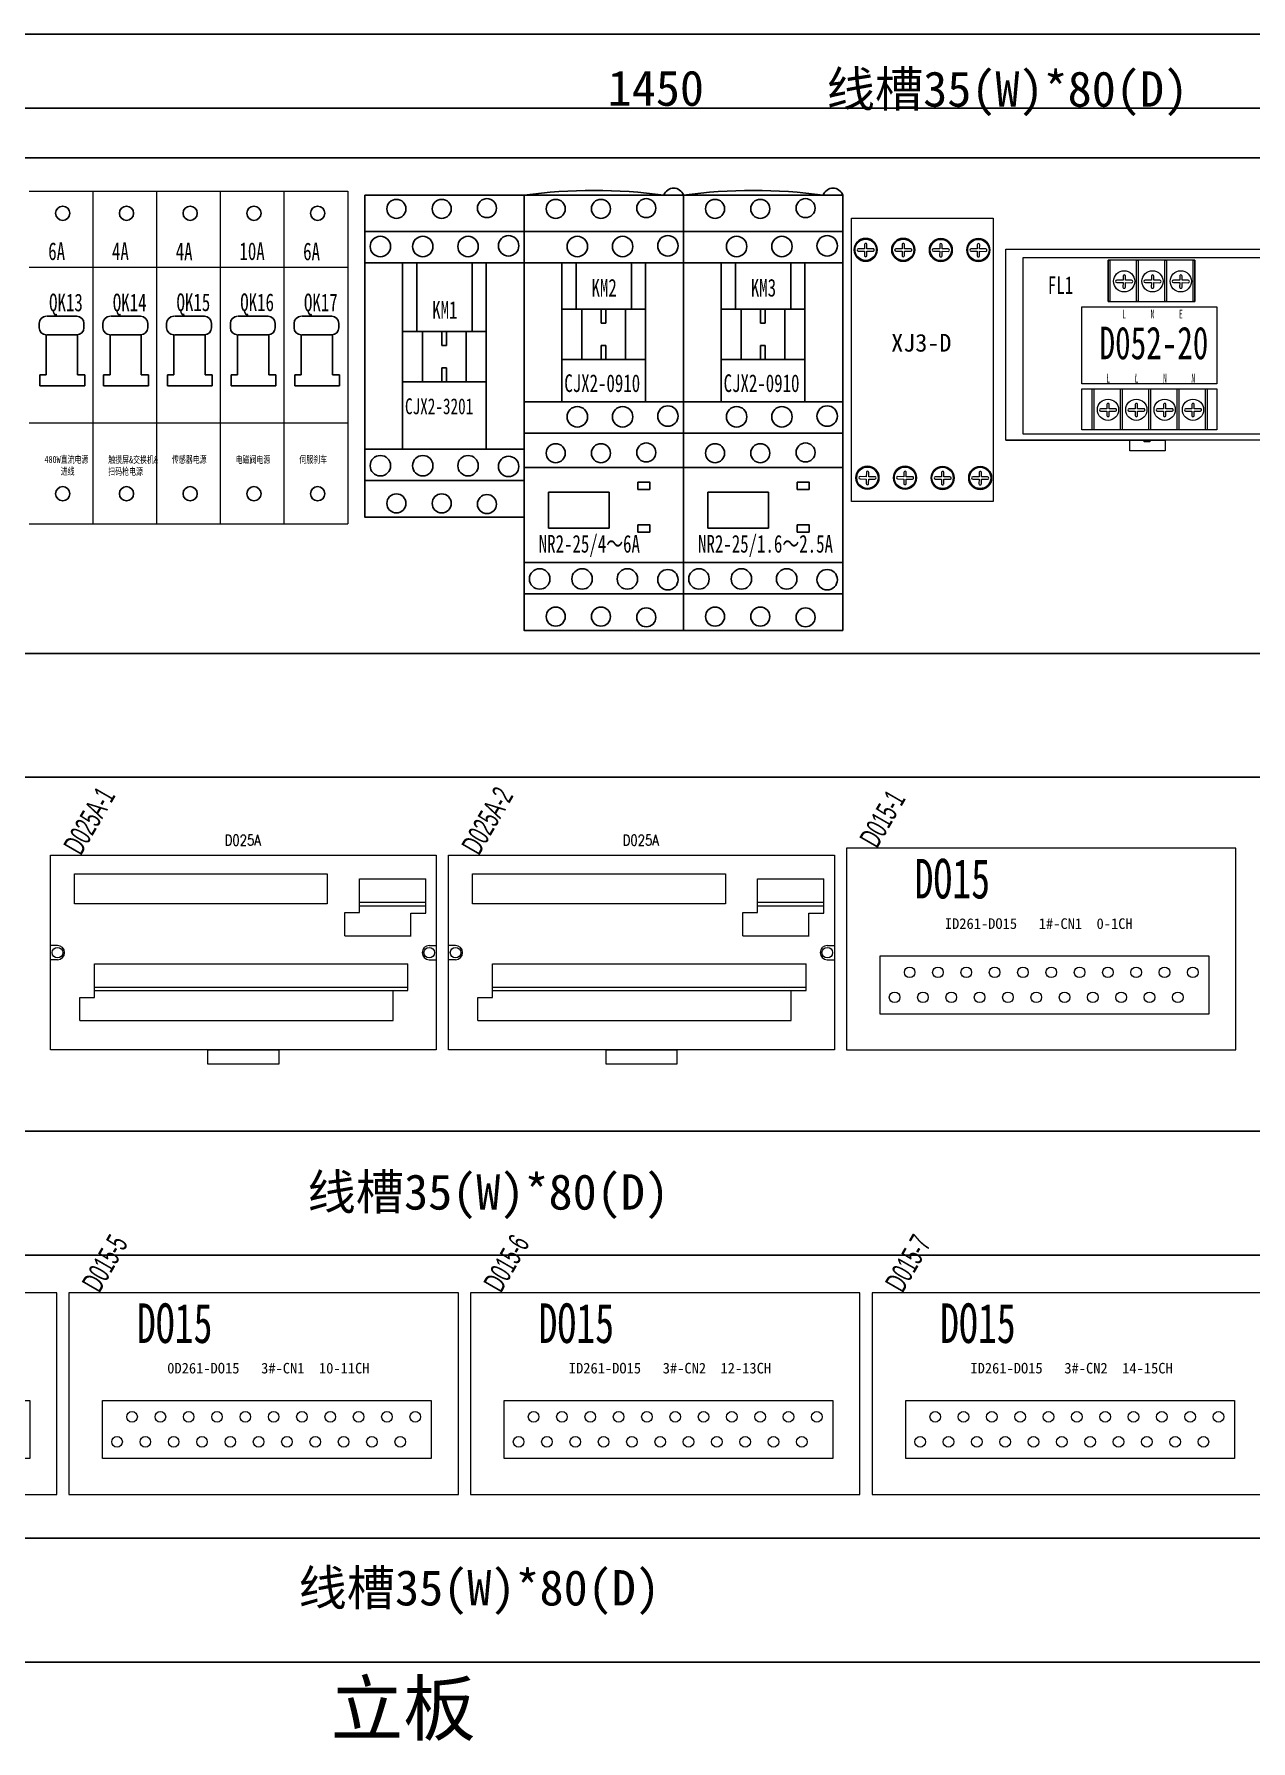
# Model space of a CAD drawing. Header units: millimetres. Extents: x -300 to 5587, y 233 to 3316.
# Drawn here: x 4599.2 to 4942.9, y 1273.7 to 1756 of the extents above; entities that cross this region are included whole.
import ezdxf
from ezdxf.enums import TextEntityAlignment as Align

# ---------------------------------------------------------------- set-up
doc = ezdxf.new("R2010")
doc.units = ezdxf.units.MM
doc.layers.add('TEXT', color=2, linetype='Continuous')
doc.layers.add('细实线层', color=7, linetype='Continuous')
doc.styles.add('ST', font='', dxfattribs={"width": 0.8, "height": 300})
doc.styles.get("Standard").update_dxf_attribs({"font": ''})
doc.styles.add('WD', font='romans.shx', dxfattribs={"width": 0.8, "bigfont": 'gbcbig.shx'})
doc.styles.add('宋', font='', dxfattribs={"width": 0.7})
doc.styles.add('样式 8', font='arial.ttf', dxfattribs={"width": 0.6, "height": 2.5})
doc.styles.get('ST').set_extended_font_data('SimSun')
doc.styles.get('Standard').set_extended_font_data('SimSun')
doc.styles.get('宋').set_extended_font_data('SimSun')
doc.dimstyles.new('ISO-25', dxfattribs={"dimtxt": 2.5, "dimasz": 2.5, "dimexe": 1.25, "dimexo": 0.625, "dimtad": 1, "dimtxsty": 'Standard', "dimcen": 2.5, "dimadec": 0, "dimazin": 0, "dimtfac": 1, "dimtmove": 0, "dimatfit": 3, "dimfxl": 1, "dimarcsym": 0})

# ---------------------------------------------------------------- blocks, each defined once
blk = doc.blocks.new('D015')
at = {"lineweight": 0}
for p, q in [((4907.11, 1796), (4797.11, 1796)), ((4907.11, 1739), (4907.11, 1796)), ((4797.11, 1739), (4907.11, 1739))]:
    blk.add_line(p, q, dxfattribs=at)
for centre in [(4814.94, 1760.94), (4822.94, 1760.94), (4830.94, 1760.94), (4838.94, 1760.94), (4846.94, 1760.94), (4854.94, 1760.94), (4862.94, 1760.94), (4870.94, 1760.94), (4878.94, 1760.94), (4886.94, 1760.94), (4894.94, 1760.94), (4810.7, 1753.88), (4818.7, 1753.88), (4826.7, 1753.88), (4834.7, 1753.88), (4842.7, 1753.88), (4850.7, 1753.88), (4858.7, 1753.88), (4866.7, 1753.88), (4874.7, 1753.88), (4882.7, 1753.88), (4890.7, 1753.88)]:
    blk.add_circle(centre, 1.5, dxfattribs=at)
at = {"layer": '细实线层', "lineweight": 0}
for p, q in [((4797.11, 1796), (4797.11, 1739)), ((4806.62, 1749.13), (4806.62, 1765.59)), ((4806.62, 1765.59), (4899.47, 1765.59)), ((4899.47, 1765.59), (4899.47, 1749.13)), ((4899.47, 1749.13), (4806.62, 1749.13))]:
    blk.add_line(p, q, dxfattribs=at)
at = {"lineweight": 0, "insert": (4816.32, 1793.01), "char_height": 11.2, "width": 74.3703, "attachment_point": 1, "style": '宋'}
blk.add_mtext('DO15', dxfattribs=at)
blk = doc.blocks.new('DQ40A')
at = {"lineweight": 0}
for p, q in [((87.32, 38.83), (87.32, 48.33)), ((87.32, 48.33), (106, 48.33)), ((106, 38.64), (106, 48.33)), ((83.15, 32.27), (83.15, 38.83)), ((83.15, 38.83), (87.32, 38.83)), ((87.32, 41.76), (106, 41.76)), ((87.32, 40.76), (106, 40.76)), ((101.83, 32.08), (101.83, 38.64)), ((101.83, 38.64), (106, 38.64)), ((2, 29.5), (0, 29.5)), ((83.15, 32.27), (101.83, 32.27)), ((107, 29.5), (109, 29.5)), ((2, 25.5), (0, 25.5)), ((12.43, 14.85), (12.43, 24.35)), ((12.43, 24.35), (101, 24.35)), ((101, 16.78), (101, 24.35)), ((107, 25.5), (109, 25.5)), ((8.26, 8.29), (8.26, 14.85)), ((8.26, 14.85), (12.43, 14.85)), ((12.43, 17.78), (101, 17.78)), ((12.43, 16.78), (101, 16.78)), ((96.83, 8.29), (96.83, 16.78)), ((8.26, 8.29), (96.83, 8.29))]:
    blk.add_line(p, q, dxfattribs=at)
for points in [[(0, 55), (109, 55), (109, 0), (0, 0)], [(6.81, 49.79), (78.21, 49.79), (78.21, 41.29), (6.81, 41.29)], [(44.5, 0), (64.5, 0), (64.5, -4), (44.5, -4)]]:
    blk.add_lwpolyline(points, close=True, dxfattribs=at)
for centre in [(2, 27.5), (107, 27.5)]:
    blk.add_circle(centre, 1.5, dxfattribs=at)
for centre, start, end in [((2, 27.5), 270, 90), ((107, 27.5), 90, 270)]:
    blk.add_arc(centre, 2, start, end, dxfattribs=at)
at = {"lineweight": 0, "style": 'WD', "width": 0.8}
blk.add_attdef('型号', text='', height=3, dxfattribs=at).set_placement((54.32, 59.28), align=Align.MIDDLE)
blk = doc.blocks.new('*D91')
at = {"color": 0, "lineweight": -2, "transparency": 16777216}
for p, q in [((4136.79, 1755.39), (4136.79, 1733.81)), ((5586.79, 1755.39), (5586.79, 1733.81)), ((4139.29, 1735.06), (5584.29, 1735.06))]:
    blk.add_line(p, q, dxfattribs=at)
at = {"color": 0, "transparency": 16777216}
for points in [[(4139.29, 1735.47), (4139.29, 1734.64), (4136.79, 1735.06)], [(5584.29, 1734.64), (5584.29, 1735.47), (5586.79, 1735.06)]]:
    blk.add_solid(points, dxfattribs=at)
at = {"layer": 'Defpoints', "color": 0, "transparency": 16777216}
for p in [(4136.79, 1756.02), (5586.79, 1756.02), (5586.79, 1735.06)]:
    blk.add_point(p, dxfattribs=at)
at = {"color": 0, "transparency": 16777216, "insert": (4774.8, 1740.68), "char_height": 2.5, "attachment_point": 5}
blk.add_mtext('{\\H4x;1450}', dxfattribs=at)

msp = doc.modelspace()

# ---------------------------------------------------------------- linework, layer by layer
for p, q in [((4171.786, 1721.019), (5272.403, 1721.019)), ((4692.583, 1700.224), (4737.583, 1700.224)), ((4737.583, 1700.224), (4782.583, 1700.224)), ((4782.583, 1700.224), (4827.583, 1700.224)), ((4692.583, 1691.353), (4737.583, 1691.353)), ((4703.255, 1691.353), (4703.255, 1638.722)), ((4707.269, 1672.003), (4707.269, 1691.353)), ((4722.898, 1672.003), (4722.898, 1691.353)), ((4726.912, 1691.353), (4726.912, 1638.722)), ((4737.583, 1691.353), (4782.583, 1691.353)), ((4748.255, 1691.353), (4748.255, 1652.107)), ((4752.269, 1678.279), (4752.269, 1691.353)), ((4767.898, 1678.279), (4767.898, 1691.353)), ((4771.912, 1691.353), (4771.912, 1652.107)), ((4782.583, 1691.353), (4827.583, 1691.353)), ((4793.255, 1691.353), (4793.255, 1652.107)), ((4797.269, 1678.279), (4797.269, 1691.353)), ((4812.898, 1678.279), (4812.898, 1691.353)), ((4816.912, 1691.353), (4816.912, 1652.107)), ((4748.255, 1678.279), (4771.912, 1678.279)), ((4753.901, 1678.279), (4753.901, 1664.043)), ((4759.394, 1674.328), (4759.394, 1678.279)), ((4760.674, 1674.328), (4759.394, 1674.328)), ((4760.674, 1678.279), (4760.674, 1674.328)), ((4766.266, 1678.279), (4766.266, 1664.043)), ((4793.255, 1678.279), (4816.912, 1678.279)), ((4798.901, 1678.279), (4798.901, 1664.043)), ((4804.394, 1674.328), (4804.394, 1678.279)), ((4805.674, 1674.328), (4804.394, 1674.328)), ((4805.674, 1678.279), (4805.674, 1674.328)), ((4811.266, 1678.279), (4811.266, 1664.043)), ((4703.255, 1672.003), (4726.912, 1672.003)), ((4708.901, 1672.003), (4708.901, 1657.767)), ((4714.394, 1668.052), (4714.394, 1672.003)), ((4715.674, 1672.003), (4715.674, 1668.052)), ((4721.266, 1672.003), (4721.266, 1657.767)), ((4715.674, 1668.052), (4714.394, 1668.052)), ((4748.255, 1664.043), (4771.912, 1664.043)), ((4760.674, 1667.994), (4759.394, 1667.994)), ((4759.394, 1667.994), (4759.394, 1664.043)), ((4760.674, 1664.043), (4760.674, 1667.994)), ((4793.255, 1664.043), (4816.912, 1664.043)), ((4805.674, 1667.994), (4804.394, 1667.994)), ((4804.394, 1667.994), (4804.394, 1664.043)), ((4805.674, 1664.043), (4805.674, 1667.994)), ((4600.823, 1659.703), (4600.823, 1656.638)), ((4618.823, 1659.703), (4618.823, 1656.638)), ((4636.823, 1659.703), (4636.823, 1656.638)), ((4654.823, 1659.703), (4654.823, 1656.638)), ((4672.823, 1659.703), (4672.823, 1656.638)), ((4715.674, 1661.718), (4714.394, 1661.718)), ((4714.394, 1661.718), (4714.394, 1657.767)), ((4715.674, 1657.767), (4715.674, 1661.718)), ((4600.823, 1656.638), (4613.48, 1656.638)), ((4618.823, 1656.638), (4631.48, 1656.638)), ((4636.823, 1656.638), (4649.48, 1656.638)), ((4654.823, 1656.638), (4667.48, 1656.638)), ((4672.823, 1656.638), (4685.48, 1656.638)), ((4703.255, 1657.767), (4726.912, 1657.767)), ((4737.583, 1652.107), (4782.583, 1652.107)), ((4782.583, 1652.107), (4827.583, 1652.107)), ((4737.583, 1643.235), (4782.583, 1643.235)), ((4782.583, 1643.235), (4827.583, 1643.235)), ((4692.583, 1638.722), (4737.583, 1638.722)), ((4692.583, 1629.85), (4737.583, 1629.85)), ((4737.583, 1606.722), (4782.583, 1606.722)), ((4782.583, 1606.722), (4827.583, 1606.722)), ((4737.583, 1597.85), (4782.583, 1597.85)), ((4782.583, 1597.85), (4827.583, 1597.85)), ((4171.786, 1581.019), (5272.403, 1581.019)), ((5272.403, 1546.019), (4171.786, 1546.019)), ((4171.786, 1446.019), (5272.403, 1446.019)), ((5272.403, 1411.019), (4171.786, 1411.019)), ((5272.403, 1331.019), (4171.786, 1331.019))]:
    msp.add_line(p, q)
at = {"color": 0}
for p, q in [((4600.628, 1673.059), (4600.628, 1674.286)), ((4602.823, 1676.286), (4611.274, 1676.286)), ((4613.274, 1674.286), (4613.274, 1673.059)), ((4618.628, 1673.059), (4618.628, 1674.286)), ((4620.823, 1676.286), (4629.274, 1676.286)), ((4631.274, 1674.286), (4631.274, 1673.059)), ((4636.628, 1673.059), (4636.628, 1674.286)), ((4638.823, 1676.286), (4647.274, 1676.286)), ((4649.274, 1674.286), (4649.274, 1673.059)), ((4654.628, 1673.059), (4654.628, 1674.286)), ((4656.823, 1676.286), (4665.274, 1676.286)), ((4667.274, 1674.286), (4667.274, 1673.059)), ((4672.628, 1673.059), (4672.628, 1674.286)), ((4674.823, 1676.286), (4683.274, 1676.286)), ((4685.274, 1674.286), (4685.274, 1673.059)), ((4602.628, 1671.059), (4602.628, 1659.703)), ((4611.274, 1671.059), (4602.823, 1671.059)), ((4611.47, 1671.059), (4611.47, 1659.703)), ((4620.628, 1671.059), (4620.628, 1659.703)), ((4629.274, 1671.059), (4620.823, 1671.059)), ((4629.47, 1671.059), (4629.47, 1659.703)), ((4638.628, 1671.059), (4638.628, 1659.703)), ((4647.274, 1671.059), (4638.823, 1671.059)), ((4647.47, 1671.059), (4647.47, 1659.703)), ((4656.628, 1671.059), (4656.628, 1659.703)), ((4665.274, 1671.059), (4656.823, 1671.059)), ((4665.47, 1671.059), (4665.47, 1659.703)), ((4674.628, 1671.059), (4674.628, 1659.703)), ((4683.274, 1671.059), (4674.823, 1671.059)), ((4683.47, 1671.059), (4683.47, 1659.703)), ((4602.628, 1659.703), (4600.823, 1659.703)), ((4611.47, 1659.703), (4613.48, 1659.703)), ((4620.628, 1659.703), (4618.823, 1659.703)), ((4629.47, 1659.703), (4631.48, 1659.703)), ((4638.628, 1659.703), (4636.823, 1659.703)), ((4647.47, 1659.703), (4649.48, 1659.703)), ((4656.628, 1659.703), (4654.823, 1659.703)), ((4665.47, 1659.703), (4667.48, 1659.703)), ((4674.628, 1659.703), (4672.823, 1659.703)), ((4683.47, 1659.703), (4685.48, 1659.703))]:
    msp.add_line(p, q, dxfattribs=at)
at = {"lineweight": 0}
for p, q in [((4873.666, 1641.291), (4913.666, 1641.291)), ((4918.666, 1641.291), (4908.666, 1641.291)), ((4913.666, 1641.291), (4918.666, 1641.291))]:
    msp.add_line(p, q, dxfattribs=at)
msp.add_lwpolyline([(5272.403, 1296.019), (4136.786, 1296.019), (4136.786, 1756.019), (5586.786, 1756.019), (5586.786, 1296.019)])
for points in [[(4692.583, 1710.537), (4737.583, 1710.537), (4737.583, 1619.537), (4692.583, 1619.537)], [(4737.583, 1710.537), (4782.583, 1710.537), (4782.583, 1633.537), (4737.583, 1633.537)], [(4782.583, 1710.537), (4827.583, 1710.537), (4827.583, 1633.537), (4782.583, 1633.537)], [(4737.583, 1633.537), (4782.583, 1633.537), (4782.583, 1587.537), (4737.583, 1587.537)], [(4782.583, 1633.537), (4827.583, 1633.537), (4827.583, 1587.537), (4782.583, 1587.537)], [(4744.512, 1626.557), (4761.597, 1626.557), (4761.597, 1616.446), (4744.512, 1616.446)], [(4769.744, 1629.445), (4773.076, 1629.445), (4773.076, 1627.382), (4769.744, 1627.382)], [(4789.512, 1626.557), (4806.597, 1626.557), (4806.597, 1616.446), (4789.512, 1616.446)], [(4814.744, 1629.445), (4818.076, 1629.445), (4818.076, 1627.382), (4814.744, 1627.382)], [(4769.744, 1617.384), (4773.076, 1617.384), (4773.076, 1615.321), (4769.744, 1615.321)], [(4814.744, 1617.384), (4818.076, 1617.384), (4818.076, 1615.321), (4814.744, 1615.321)]]:
    msp.add_lwpolyline(points, close=True)
for points in [[(4830.122, 1703.974), (4870.122, 1703.974), (4870.122, 1623.974), (4830.122, 1623.974)], [(4873.666, 1695.291), (4953.666, 1695.291), (4953.666, 1641.291), (4873.666, 1641.291)], [(4878.562, 1692.906), (4948.529, 1692.906), (4948.529, 1642.937), (4878.562, 1642.937)], [(4902.622, 1680.462), (4927.06, 1680.462), (4927.06, 1692.134), (4902.622, 1692.134)], [(4902.622, 1692.134), (4903.06, 1692.134), (4903.06, 1680.462), (4902.622, 1680.462)], [(4910.622, 1692.134), (4911.06, 1692.134), (4911.06, 1680.462), (4910.622, 1680.462)], [(4918.622, 1692.134), (4919.06, 1692.134), (4919.06, 1680.462), (4918.622, 1680.462)], [(4926.622, 1692.134), (4927.06, 1692.134), (4927.06, 1680.462), (4926.622, 1680.462)], [(4933.291, 1657.242), (4895.18, 1657.242), (4895.18, 1678.998), (4933.291, 1678.998)], [(4895.18, 1655.831), (4933.291, 1655.831), (4933.291, 1644.16), (4895.18, 1644.16)], [(4898.064, 1655.831), (4898.502, 1655.831), (4898.502, 1644.16), (4898.064, 1644.16)], [(4906.064, 1655.831), (4906.502, 1655.831), (4906.502, 1644.16), (4906.064, 1644.16)], [(4914.064, 1655.831), (4914.502, 1655.831), (4914.502, 1644.16), (4914.064, 1644.16)], [(4922.064, 1655.831), (4922.502, 1655.831), (4922.502, 1644.16), (4922.064, 1644.16)], [(4930.064, 1655.831), (4930.502, 1655.831), (4930.502, 1644.16), (4930.064, 1644.16)], [(4908.666, 1641.291), (4918.666, 1641.291), (4918.666, 1638.291), (4908.666, 1638.291)], [(4912.754, 1641.291), (4914.368, 1641.291), (4914.368, 1640.857), (4912.754, 1640.857)], [(4913.666, 1641.291), (4915.376, 1641.291), (4915.376, 1641.291), (4913.666, 1641.291)]]:
    msp.add_lwpolyline(points, close=True, dxfattribs=at)
for points in [[(4831.986, 1694.723), (4833.754, 1694.71)], [(4833.759, 1695.379), (4831.991, 1695.391)], [(4833.754, 1694.71), (4833.745, 1693.447)], [(4833.772, 1696.564), (4833.768, 1696.564), (4833.759, 1695.379)], [(4834.412, 1693.442), (4834.416, 1693.442), (4834.426, 1694.705)], [(4834.426, 1694.705), (4836.166, 1694.691), (4836.166, 1694.695)], [(4834.431, 1695.375), (4834.44, 1696.559)], [(4836.172, 1695.363), (4834.431, 1695.375)], [(4842.6, 1694.723), (4844.369, 1694.71)], [(4844.374, 1695.379), (4842.605, 1695.391)], [(4844.369, 1694.71), (4844.359, 1693.447)], [(4844.387, 1696.564), (4844.383, 1696.564), (4844.374, 1695.379)], [(4845.027, 1693.442), (4845.031, 1693.442), (4845.04, 1694.705)], [(4845.04, 1694.705), (4846.781, 1694.691), (4846.781, 1694.695)], [(4845.045, 1695.375), (4845.054, 1696.559)], [(4846.786, 1695.363), (4845.045, 1695.375)], [(4853.214, 1694.672), (4854.982, 1694.659)], [(4854.988, 1695.328), (4853.219, 1695.34)], [(4854.982, 1694.659), (4854.973, 1693.396)], [(4855.001, 1696.514), (4854.997, 1696.514), (4854.988, 1695.328)], [(4855.641, 1693.391), (4855.645, 1693.391), (4855.654, 1694.654)], [(4855.654, 1694.654), (4857.395, 1694.641), (4857.395, 1694.645)], [(4855.659, 1695.324), (4855.668, 1696.508)], [(4857.4, 1695.312), (4855.659, 1695.324)], [(4863.828, 1694.672), (4865.597, 1694.659)], [(4865.602, 1695.328), (4863.834, 1695.34)], [(4865.597, 1694.659), (4865.587, 1693.396)], [(4865.615, 1696.514), (4865.611, 1696.514), (4865.602, 1695.328)], [(4866.255, 1693.391), (4866.259, 1693.391), (4866.269, 1694.654)], [(4866.269, 1694.654), (4868.009, 1694.641), (4868.009, 1694.645)], [(4866.274, 1695.324), (4866.283, 1696.508)], [(4868.014, 1695.312), (4866.274, 1695.324)], [(4905.007, 1685.818), (4906.776, 1685.804)], [(4906.781, 1686.474), (4905.012, 1686.486)], [(4906.776, 1685.804), (4906.766, 1684.541)], [(4906.794, 1687.659), (4906.79, 1687.659), (4906.781, 1686.474)], [(4907.434, 1684.536), (4907.438, 1684.536), (4907.447, 1685.799)], [(4907.447, 1685.799), (4909.188, 1685.786), (4909.188, 1685.79)], [(4907.452, 1686.469), (4907.461, 1687.654)], [(4909.193, 1686.458), (4907.452, 1686.469)], [(4913.007, 1685.818), (4914.776, 1685.804)], [(4914.781, 1686.474), (4913.012, 1686.486)], [(4914.776, 1685.804), (4914.766, 1684.541)], [(4914.794, 1687.659), (4914.79, 1687.659), (4914.781, 1686.474)], [(4915.434, 1684.536), (4915.438, 1684.536), (4915.447, 1685.799)], [(4915.447, 1685.799), (4917.188, 1685.786), (4917.188, 1685.79)], [(4915.452, 1686.469), (4915.461, 1687.654)], [(4917.193, 1686.458), (4915.452, 1686.469)], [(4921.007, 1685.818), (4922.776, 1685.804)], [(4922.781, 1686.474), (4921.012, 1686.486)], [(4922.776, 1685.804), (4922.766, 1684.541)], [(4922.794, 1687.659), (4922.79, 1687.659), (4922.781, 1686.474)], [(4923.434, 1684.536), (4923.438, 1684.536), (4923.447, 1685.799)], [(4923.447, 1685.799), (4925.188, 1685.786), (4925.188, 1685.79)], [(4923.452, 1686.469), (4923.461, 1687.654)], [(4925.193, 1686.458), (4923.452, 1686.469)], [(4900.449, 1649.516), (4902.218, 1649.502)], [(4902.223, 1650.172), (4900.455, 1650.183)], [(4902.218, 1649.502), (4902.208, 1648.239)], [(4902.236, 1651.357), (4902.232, 1651.357), (4902.223, 1650.172)], [(4902.876, 1648.234), (4902.88, 1648.234), (4902.89, 1649.497)], [(4902.89, 1649.497), (4904.63, 1649.484), (4904.63, 1649.488)], [(4902.895, 1650.167), (4902.904, 1651.352)], [(4904.635, 1650.156), (4902.895, 1650.167)], [(4908.449, 1649.516), (4910.218, 1649.502)], [(4910.223, 1650.172), (4908.455, 1650.183)], [(4910.218, 1649.502), (4910.208, 1648.239)], [(4910.236, 1651.357), (4910.232, 1651.357), (4910.223, 1650.172)], [(4910.876, 1648.234), (4910.88, 1648.234), (4910.89, 1649.497)], [(4910.89, 1649.497), (4912.63, 1649.484), (4912.63, 1649.488)], [(4910.895, 1650.167), (4910.904, 1651.352)], [(4912.635, 1650.156), (4910.895, 1650.167)], [(4916.449, 1649.516), (4918.218, 1649.502)], [(4918.223, 1650.172), (4916.455, 1650.183)], [(4918.218, 1649.502), (4918.208, 1648.239)], [(4918.236, 1651.357), (4918.232, 1651.357), (4918.223, 1650.172)], [(4918.876, 1648.234), (4918.88, 1648.234), (4918.89, 1649.497)], [(4918.89, 1649.497), (4920.63, 1649.484), (4920.63, 1649.488)], [(4918.895, 1650.167), (4918.904, 1651.352)], [(4920.635, 1650.156), (4918.895, 1650.167)], [(4924.449, 1649.516), (4926.218, 1649.502)], [(4926.223, 1650.172), (4924.455, 1650.183)], [(4926.218, 1649.502), (4926.208, 1648.239)], [(4926.236, 1651.357), (4926.232, 1651.357), (4926.223, 1650.172)], [(4926.876, 1648.234), (4926.88, 1648.234), (4926.89, 1649.497)], [(4926.89, 1649.497), (4928.63, 1649.484), (4928.63, 1649.488)], [(4926.895, 1650.167), (4926.904, 1651.352)], [(4928.635, 1650.156), (4926.895, 1650.167)], [(4832.489, 1630.316), (4834.257, 1630.303)], [(4834.263, 1630.972), (4832.494, 1630.984)], [(4834.257, 1630.303), (4834.248, 1629.04)], [(4834.276, 1632.157), (4834.272, 1632.157), (4834.263, 1630.972)], [(4834.916, 1629.035), (4834.92, 1629.035), (4834.929, 1630.298)], [(4834.929, 1630.298), (4836.67, 1630.284), (4836.67, 1630.288)], [(4834.934, 1630.968), (4834.943, 1632.152)], [(4836.675, 1630.956), (4834.934, 1630.968)], [(4843.103, 1630.316), (4844.872, 1630.303)], [(4844.877, 1630.972), (4843.109, 1630.984)], [(4844.872, 1630.303), (4844.862, 1629.04)], [(4844.89, 1632.157), (4844.886, 1632.157), (4844.877, 1630.972)], [(4845.53, 1629.035), (4845.534, 1629.035), (4845.544, 1630.298)], [(4845.544, 1630.298), (4847.284, 1630.284), (4847.284, 1630.288)], [(4845.549, 1630.968), (4845.558, 1632.152)], [(4847.289, 1630.956), (4845.549, 1630.968)], [(4853.717, 1630.265), (4855.486, 1630.252)], [(4855.491, 1630.921), (4853.722, 1630.933)], [(4855.486, 1630.252), (4855.476, 1628.989)], [(4855.504, 1632.106), (4855.5, 1632.106), (4855.491, 1630.921)], [(4856.144, 1628.984), (4856.148, 1628.984), (4856.157, 1630.247)], [(4856.157, 1630.247), (4857.898, 1630.233), (4857.898, 1630.237)], [(4856.163, 1630.917), (4856.172, 1632.101)], [(4857.903, 1630.905), (4856.163, 1630.917)], [(4864.332, 1630.265), (4866.1, 1630.252)], [(4866.105, 1630.921), (4864.337, 1630.933)], [(4866.1, 1630.252), (4866.091, 1628.989)], [(4866.118, 1632.106), (4866.114, 1632.106), (4866.105, 1630.921)], [(4866.758, 1628.984), (4866.762, 1628.984), (4866.772, 1630.247)], [(4866.772, 1630.247), (4868.512, 1630.233), (4868.512, 1630.237)], [(4866.777, 1630.917), (4866.786, 1632.101)], [(4868.517, 1630.905), (4866.777, 1630.917)]]:
    msp.add_lwpolyline(points, dxfattribs=at)
at = {"color": 0, "linetype": 'Continuous'}
for centre in [(4607.279, 1705.405), (4625.279, 1705.405), (4643.279, 1705.405), (4661.279, 1705.405), (4679.279, 1705.405), (4607.279, 1626.144), (4625.279, 1626.144), (4643.279, 1626.144), (4661.279, 1626.144), (4679.279, 1626.144)]:
    msp.add_circle(centre, 2.01, dxfattribs=at)
for centre, radius in [((4701.522, 1706.645), 2.69), ((4714.314, 1706.645), 2.69), ((4727.105, 1706.852), 2.69), ((4746.522, 1706.645), 2.69), ((4759.314, 1706.645), 2.69), ((4772.105, 1706.852), 2.69), ((4791.522, 1706.645), 2.69), ((4804.314, 1706.645), 2.69), ((4817.105, 1706.852), 2.69), ((4696.994, 1696.007), 2.888), ((4708.973, 1696.007), 2.888), ((4721.764, 1696.007), 2.888), ((4733.213, 1696.213), 2.888), ((4752.63, 1696.007), 2.888), ((4765.421, 1696.007), 2.888), ((4778.213, 1696.213), 2.888), ((4797.63, 1696.007), 2.888), ((4810.421, 1696.007), 2.888), ((4823.213, 1696.213), 2.888), ((4752.63, 1647.889), 2.888), ((4765.421, 1647.889), 2.888), ((4778.213, 1648.096), 2.888), ((4797.63, 1647.889), 2.888), ((4810.421, 1647.889), 2.888), ((4823.213, 1648.096), 2.888), ((4746.522, 1637.607), 2.69), ((4759.314, 1637.607), 2.69), ((4772.105, 1637.814), 2.69), ((4791.522, 1637.607), 2.69), ((4804.314, 1637.607), 2.69), ((4817.105, 1637.814), 2.69), ((4696.994, 1634.068), 2.888), ((4708.973, 1634.068), 2.888), ((4721.764, 1634.068), 2.888), ((4733.213, 1633.862), 2.888), ((4701.522, 1623.429), 2.69), ((4714.314, 1623.429), 2.69), ((4727.105, 1623.223), 2.69), ((4741.994, 1602.068), 2.888), ((4753.973, 1602.068), 2.888), ((4766.764, 1602.068), 2.888), ((4778.213, 1601.862), 2.888), ((4786.994, 1602.068), 2.888), ((4798.973, 1602.068), 2.888), ((4811.764, 1602.068), 2.888), ((4823.213, 1601.862), 2.888), ((4746.522, 1591.429), 2.69), ((4759.314, 1591.429), 2.69), ((4772.105, 1591.223), 2.69), ((4791.522, 1591.429), 2.69), ((4804.314, 1591.429), 2.69), ((4817.105, 1591.223), 2.69)]:
    msp.add_circle(centre, radius)
at = {"color": 0, "lineweight": -2}
for centre in [(4834.075, 1695.078), (4844.689, 1695.078), (4855.303, 1695.028), (4865.918, 1695.028), (4834.578, 1630.671), (4845.193, 1630.671), (4855.806, 1630.621), (4866.421, 1630.621)]:
    msp.add_circle(centre, 3.239, dxfattribs=at)
at = {"lineweight": 0}
for centre in [(4834.075, 1695.078), (4844.689, 1695.078), (4855.303, 1695.028), (4865.918, 1695.028), (4907.096, 1686.173), (4915.096, 1686.173), (4923.096, 1686.173), (4902.539, 1649.871), (4910.539, 1649.871), (4918.539, 1649.871), (4926.539, 1649.871), (4834.578, 1630.671), (4845.193, 1630.671), (4855.806, 1630.621), (4866.421, 1630.621)]:
    msp.add_circle(centre, 3, dxfattribs=at)
for centre, radius, start, end in [((4779.845, 1709.607), 2.892, 18.75188, 161.24812), ((4824.845, 1709.607), 2.892, 18.75188, 161.24812), ((4757.345, 1562.228), 149.62, 82.41051, 97.58949), ((4802.345, 1562.228), 149.62, 82.41051, 97.58949)]:
    msp.add_arc(centre, radius, start, end)
for centre, radius, start, end in [((4831.988, 1695.057), 0.334, 89.56238, 269.56238), ((4834.078, 1693.444), 0.334, 179.56238, 359.56238), ((4834.075, 1695.078), 1.5, 101.62647, 101.79811), ((4834.106, 1696.562), 0.334, 355.15261, 182.43139), ((4834.075, 1695.078), 1.5, 75.91869, 75.95753), ((4836.17, 1695.029), 0.334, 269.56238, 89.67132), ((4842.603, 1695.057), 0.334, 89.56238, 269.56238), ((4844.693, 1693.444), 0.334, 179.56238, 359.56238), ((4844.689, 1695.078), 1.5, 101.62647, 101.79811), ((4844.721, 1696.562), 0.334, 355.15261, 182.43139), ((4844.689, 1695.078), 1.5, 75.91869, 75.95753), ((4846.784, 1695.029), 0.334, 269.56238, 89.67132), ((4853.217, 1695.006), 0.334, 89.56238, 269.56238), ((4855.307, 1693.393), 0.334, 179.56238, 359.56238), ((4855.303, 1695.028), 1.5, 101.62647, 101.79811), ((4855.334, 1696.511), 0.334, 355.15261, 182.43139), ((4855.303, 1695.028), 1.5, 75.91869, 75.95753), ((4857.398, 1694.978), 0.334, 269.56238, 89.67132), ((4863.831, 1695.006), 0.334, 89.56238, 269.56238), ((4865.921, 1693.393), 0.334, 179.56238, 359.56238), ((4865.918, 1695.028), 1.5, 101.62647, 101.79811), ((4865.949, 1696.511), 0.334, 355.15261, 182.43139), ((4865.918, 1695.028), 1.5, 75.91869, 75.95753), ((4868.012, 1694.978), 0.334, 269.56238, 89.67132), ((4907.128, 1687.656), 0.334, 355.15261, 182.43139), ((4915.128, 1687.656), 0.334, 355.15261, 182.43139), ((4923.128, 1687.656), 0.334, 355.15261, 182.43139), ((4905.01, 1686.152), 0.334, 89.56238, 269.56238), ((4907.1, 1684.539), 0.334, 179.56238, 359.56238), ((4907.096, 1686.173), 1.5, 101.62647, 101.79811), ((4907.096, 1686.173), 1.5, 75.91869, 75.95753), ((4909.19, 1686.124), 0.334, 269.56238, 89.67132), ((4913.01, 1686.152), 0.334, 89.56238, 269.56238), ((4915.1, 1684.539), 0.334, 179.56238, 359.56238), ((4915.096, 1686.173), 1.5, 101.62647, 101.79811), ((4915.096, 1686.173), 1.5, 75.91869, 75.95753), ((4917.19, 1686.124), 0.334, 269.56238, 89.67132), ((4921.01, 1686.152), 0.334, 89.56238, 269.56238), ((4923.1, 1684.539), 0.334, 179.56238, 359.56238), ((4923.096, 1686.173), 1.5, 101.62647, 101.79811), ((4923.096, 1686.173), 1.5, 75.91869, 75.95753), ((4925.19, 1686.124), 0.334, 269.56238, 89.67132), ((4900.452, 1649.85), 0.334, 89.56238, 269.56238), ((4902.539, 1649.871), 1.5, 101.62647, 101.79811), ((4902.57, 1651.354), 0.334, 355.15261, 182.43139), ((4902.539, 1649.871), 1.5, 75.91869, 75.95753), ((4904.633, 1649.822), 0.334, 269.56238, 89.67132), ((4908.452, 1649.85), 0.334, 89.56238, 269.56238), ((4910.539, 1649.871), 1.5, 101.62647, 101.79811), ((4910.57, 1651.354), 0.334, 355.15261, 182.43139), ((4910.539, 1649.871), 1.5, 75.91869, 75.95753), ((4912.633, 1649.822), 0.334, 269.56238, 89.67132), ((4916.452, 1649.85), 0.334, 89.56238, 269.56238), ((4918.539, 1649.871), 1.5, 101.62647, 101.79811), ((4918.57, 1651.354), 0.334, 355.15261, 182.43139), ((4918.539, 1649.871), 1.5, 75.91869, 75.95753), ((4920.633, 1649.822), 0.334, 269.56238, 89.67132), ((4924.452, 1649.85), 0.334, 89.56238, 269.56238), ((4926.539, 1649.871), 1.5, 101.62647, 101.79811), ((4926.57, 1651.354), 0.334, 355.15261, 182.43139), ((4926.539, 1649.871), 1.5, 75.91869, 75.95753), ((4928.633, 1649.822), 0.334, 269.56238, 89.67132), ((4902.542, 1648.237), 0.334, 179.56238, 359.56238), ((4910.542, 1648.237), 0.334, 179.56238, 359.56238), ((4918.542, 1648.237), 0.334, 179.56238, 359.56238), ((4926.542, 1648.237), 0.334, 179.56238, 359.56238), ((4832.492, 1630.65), 0.334, 89.56238, 269.56238), ((4834.578, 1630.671), 1.5, 101.62647, 101.79811), ((4834.609, 1632.155), 0.334, 355.15261, 182.43139), ((4834.578, 1630.671), 1.5, 75.91869, 75.95753), ((4836.673, 1630.622), 0.334, 269.56238, 89.67132), ((4843.106, 1630.65), 0.334, 89.56238, 269.56238), ((4845.193, 1630.671), 1.5, 101.62647, 101.79811), ((4845.224, 1632.155), 0.334, 355.15261, 182.43139), ((4845.193, 1630.671), 1.5, 75.91869, 75.95753), ((4847.287, 1630.622), 0.334, 269.56238, 89.67132), ((4853.72, 1630.599), 0.334, 89.56238, 269.56238), ((4855.806, 1630.621), 1.5, 101.62647, 101.79811), ((4855.838, 1632.104), 0.334, 355.15261, 182.43139), ((4855.806, 1630.621), 1.5, 75.91869, 75.95753), ((4857.901, 1630.571), 0.334, 269.56238, 89.67132), ((4864.334, 1630.599), 0.334, 89.56238, 269.56238), ((4866.421, 1630.621), 1.5, 101.62647, 101.79811), ((4866.452, 1632.104), 0.334, 355.15261, 182.43139), ((4866.421, 1630.621), 1.5, 75.91869, 75.95753), ((4868.516, 1630.571), 0.334, 269.56238, 89.67132), ((4834.582, 1629.037), 0.334, 179.56238, 359.56238), ((4845.196, 1629.037), 0.334, 179.56238, 359.56238), ((4855.81, 1628.986), 0.334, 179.56238, 359.56238), ((4866.424, 1628.986), 0.334, 179.56238, 359.56238)]:
    msp.add_arc(centre, radius, start, end, dxfattribs=at)
at = {"color": 0}
for centre, start, end in [((4602.628, 1674.286), 90, 180), ((4611.274, 1674.286), 0, 90), ((4620.628, 1674.286), 90, 180), ((4629.274, 1674.286), 0, 90), ((4638.628, 1674.286), 90, 180), ((4647.274, 1674.286), 0, 90), ((4656.628, 1674.286), 90, 180), ((4665.274, 1674.286), 0, 90), ((4674.628, 1674.286), 90, 180), ((4683.274, 1674.286), 0, 90), ((4602.628, 1673.059), 180, 270), ((4611.274, 1673.059), 270, 0), ((4620.628, 1673.059), 180, 270), ((4629.274, 1673.059), 270, 0), ((4638.628, 1673.059), 180, 270), ((4647.274, 1673.059), 270, 0), ((4656.628, 1673.059), 180, 270), ((4665.274, 1673.059), 270, 0), ((4674.628, 1673.059), 180, 270), ((4683.274, 1673.059), 270, 0)]:
    msp.add_arc(centre, 2, start, end, dxfattribs=at)
at = {"layer": 'TEXT', "linetype": 'Continuous'}
for p, q in [((4613.48, 1656.638), (4613.48, 1659.703)), ((4631.48, 1656.638), (4631.48, 1659.703)), ((4649.48, 1656.638), (4649.48, 1659.703)), ((4667.48, 1656.638), (4667.48, 1659.703)), ((4685.48, 1656.638), (4685.48, 1659.703))]:
    msp.add_line(p, q, dxfattribs=at)
at = {"layer": '细实线层', "lineweight": 0}
for p, q in [((4597.766, 1711.663), (4615.766, 1711.663)), ((4615.766, 1711.663), (4615.766, 1617.663)), ((4615.766, 1711.663), (4615.766, 1617.663)), ((4615.766, 1711.663), (4633.766, 1711.663)), ((4633.766, 1711.663), (4633.766, 1617.663)), ((4633.766, 1711.663), (4633.766, 1617.663)), ((4633.766, 1711.663), (4651.766, 1711.663)), ((4651.766, 1711.663), (4651.766, 1617.663)), ((4651.766, 1711.663), (4651.766, 1617.663)), ((4651.766, 1711.663), (4651.766, 1617.663)), ((4651.766, 1711.663), (4669.766, 1711.663)), ((4669.766, 1711.663), (4669.766, 1617.663)), ((4669.766, 1711.663), (4669.766, 1617.663)), ((4669.766, 1711.663), (4687.766, 1711.663)), ((4687.766, 1711.663), (4687.766, 1617.663)), ((4597.766, 1690.163), (4615.766, 1690.163)), ((4615.766, 1690.163), (4633.766, 1690.163)), ((4633.766, 1690.163), (4651.766, 1690.163)), ((4651.766, 1690.163), (4669.766, 1690.163)), ((4669.766, 1690.163), (4687.766, 1690.163)), ((4597.766, 1646.163), (4615.766, 1646.163)), ((4615.766, 1646.163), (4633.766, 1646.163)), ((4633.766, 1646.163), (4651.766, 1646.163)), ((4651.766, 1646.163), (4669.766, 1646.163)), ((4669.766, 1646.163), (4687.766, 1646.163)), ((4597.766, 1617.663), (4615.766, 1617.663)), ((4615.766, 1617.663), (4633.766, 1617.663)), ((4633.766, 1617.663), (4651.766, 1617.663)), ((4651.766, 1617.663), (4669.766, 1617.663)), ((4669.766, 1617.663), (4687.766, 1617.663))]:
    msp.add_line(p, q, dxfattribs=at)

# ---------------------------------------------------------------- block references
at = {"lineweight": 0}
for p in [(4603.798, 1468.974), (4716.237, 1468.974)]:
    msp.add_blockref('DQ40A', p, dxfattribs=at).add_auto_attribs({'型号': 'D025A'})
for p in [(31.563, -270.029), (-301.529, -395.639), (-188.09, -395.639), (-74.651, -395.639), (38.788, -395.639)]:
    msp.add_blockref('D015', p)

# ---------------------------------------------------------------- texts
at = {"lineweight": 0, "style": '样式 8', "width": 0.6}
for s, p in [('D025A-1', (4612.397, 1523.698)), ('D025A-2', (4724.836, 1523.698)), ('D015-1', (4837.275, 1525.698)), ('D015-5', (4617.621, 1400.088)), ('D015-6', (4731.06, 1400.088)), ('D015-7', (4844.5, 1400.088))]:
    msp.add_text(s, height=6, rotation=60, dxfattribs=at).set_placement(p)
at = {"lineweight": 0, "attachment_point": 1}
for s, insert, char_height, width in [('线槽35(W)*80(D)', (4823.044, 1745.513), 10, 120.02374), ('{XJ3-D}', (4841.291, 1671.307), 5, 25.6048), ('线槽35(W)*80(D)', (4676.404, 1433.861), 10, 120.02374), ('线槽35(W)*80(D)', (4673.861, 1322.004), 10, 120.02374), ('立板', (4682.99, 1290.425), 15, 80.51664)]:
    msp.add_mtext(s, dxfattribs=dict(at, insert=insert, char_height=char_height, width=width))
at = {"lineweight": 0, "char_height": 2, "attachment_point": 1, "style": '宋'}
for s, insert, width in [('480W直流电源\\P    进线', (4602.118, 1636.836), 12.6341), ('触摸屏&交换机&\\P扫码枪电源', (4620.118, 1636.775), 14.95364), ('传感器电源', (4638.118, 1636.836), 14.95364), ('电磁阀电源', (4656.118, 1636.775), 14.95364), ('伺服刹车', (4674.118, 1636.836), 14.95364)]:
    msp.add_mtext(s, dxfattribs=dict(at, insert=insert, width=width))
at = {"color": 0, "lineweight": -2, "char_height": 3, "attachment_point": 1}
for s, insert, width in [('ID261-DO15   1#-CN1  0-1CH               ', (4856.441, 1506.174), 61.03402), ('0D261-DO15   3#-CN1  10-11CH               ', (4636.787, 1380.565), 68.42807), ('ID261-DO15   3#-CN2  12-13CH               ', (4750.226, 1380.565), 61.03402), ('ID261-DO15   3#-CN2  14-15CH               ', (4863.665, 1380.565), 61.03402)]:
    msp.add_mtext(s, dxfattribs=dict(at, insert=insert, width=width))
at = {"layer": 'TEXT', "color": 0, "style": 'ST', "width": 0.7}
for s, height, p in [('6A', 5, (4603.181, 1692.19)), ('4A', 5, (4621.181, 1692.19)), ('4A', 5, (4639.181, 1692.129)), ('10A', 5, (4657.181, 1692.19)), ('6A', 5, (4675.181, 1692.129)), ('KM2', 5, (4756.638, 1681.872)), ('KM3', 5, (4801.638, 1681.872)), ('FL1', 5, (4885.552, 1682.591)), ('QK13', 5, (4603.413, 1677.7)), ('QK14', 5, (4621.413, 1677.7)), ('QK15', 5, (4639.413, 1677.761)), ('QK16', 5, (4657.413, 1677.761)), ('QK17', 5, (4675.413, 1677.7)), ('KM1', 5, (4711.638, 1675.596)), ('D052-20', 9.216, (4900.147, 1664.151)), ('CJX2-0910', 5, (4748.952, 1654.893)), ('CJX2-0910', 5, (4793.952, 1654.893)), ('CJX2-3201', 4.5, (4703.952, 1648.616)), ('NR2-25/4～6A', 5, (4741.734, 1609.508)), ('NR2-25/1.6～2.5A', 5, (4786.734, 1609.508))]:
    msp.add_text(s, height=height, dxfattribs=at).set_placement(p)
at = {"layer": 'TEXT', "color": 0, "style": 'ST', "oblique": 0.5, "width": 0.5}
for s, p in [('L', (4906.57, 1675.675)), ('N', (4914.57, 1675.675)), ('E', (4922.57, 1675.675)), ('L', (4902.08, 1657.566)), ('L', (4910.08, 1657.566)), ('N', (4918.08, 1657.566)), ('N', (4926.08, 1657.566))]:
    msp.add_text(s, height=2.5, dxfattribs=at).set_placement(p)

# ---------------------------------------------------------------- dimensions: what is measured, and where the dimension line sits
dim = msp.add_linear_dim(base=(5586.786, 1735.056), p1=(4136.786, 1756.019), p2=(5586.786, 1756.019), text='{\\H4x;<>}', dimstyle='ISO-25', override={"dimtxsty": 'Standard'})
dim.commit()
dim.dimension.update_dxf_attribs({"geometry": '*D91', "text_midpoint": (4774.796, 1735.056), "dimtype": 160})

doc.saveas('drawing.dxf')
